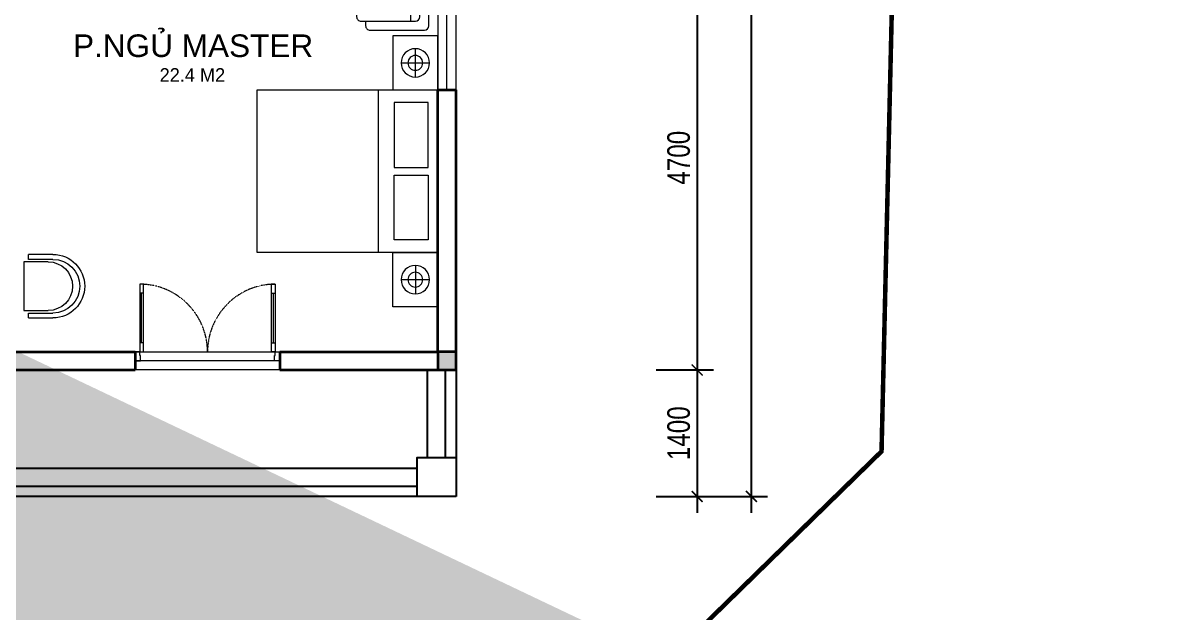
# Model space of a CAD drawing. Header units: millimetres. Extents: x 33748 to 451939, y -263262 to 62681.
# Drawn here: x 213930 to 226657, y -22624 to -16104 of the extents above; entities that cross this region are included whole.
import ezdxf

# ---------------------------------------------------------------- set-up
doc = ezdxf.new("R2010")
doc.units = ezdxf.units.MM
doc.header["$PDMODE"] = 98
doc.linetypes.add('CENTER', pattern=[50.8, 31.75, -6.35, 6.35, -6.35])
doc.linetypes.add('HIDDEN', pattern=[0.375, 0.25, -0.125])
doc.layers.get('Defpoints').update_dxf_attribs({"color": 202, "lineweight": 13})
for name, color, linetype, lineweight in [('-CONCRETE', 1, 'Continuous', 35), ('-DOOR', 137, 'Continuous', 9), ('-FURNITURE', 46, 'Continuous', 9), ('-RANH GIOI KHU DAT', 12, 'CENTER', 18), ('-TEXT', 7, 'Continuous', 15), ('-WALL', 4, 'Continuous', 35)]:
    doc.layers.add(name, color=color, linetype=linetype, lineweight=lineweight)
for name, color, linetype in [('1-NETMANH', 8, 'Continuous'), ('12. NET DIM', 9, 'Continuous'), ('SOLO', 7, 'Continuous'), ('TEXT25', 2, 'Continuous')]:
    doc.layers.add(name, color=color, linetype=linetype)
doc.styles.add('AVANH', font='', dxfattribs={"width": 0.8})
doc.styles.get("Standard").update_dxf_attribs({"font": 'arial.ttf'})
doc.styles.add('T1', font='', dxfattribs={"height": 200})
doc.styles.get('AVANH').set_extended_font_data('.VnAvantH')
doc.styles.get('T1').set_extended_font_data('VNgeometric Light')
doc.dimstyles.new('C_100A3', dxfattribs={"dimscale": 100, "dimtxt": 2.5, "dimasz": 1.2, "dimexe": 1.8, "dimexo": 0, "dimgap": 0.75, "dimtad": 1, "dimdec": 0, "dimzin": 0, "dimdsep": 46, "dimtxsty": 'AVANH', "dimblk": 'ARCHTICK', "dimcen": 0, "dimdle": 1.8, "dimclrd": 256, "dimclre": 256, "dimclrt": 7, "dimadec": 0, "dimazin": 0, "dimtfac": 0.0001, "dimtdec": 0, "dimtix": 1, "dimtmove": 2, "dimatfit": 3, "dimldrblk": 'ARCHTICK', "dimfxl": 1.8, "dimtolj": 1, "dimtzin": 0, "dimarcsym": 0})

# ---------------------------------------------------------------- blocks, each defined once
blk = doc.blocks.new('A$C8a974c9c')
for p, q in [((1750, 2643), (1750, 2957)), ((1593, 2800), (1908, 2800)), ((1343, 2500), (1343, 700)), ((1750, 557), (1750, 243)), ((1593, 400), (1908, 400))]:
    blk.add_line(p, q)
for points in [[(2000, 3100), (1500, 3100), (1500, 2500), (2000, 2500)], [(1891, 2360), (1514, 2360), (1514, 1643), (1891, 1643)], [(1891, 840), (1514, 840), (1514, 1558), (1891, 1558)], [(2000, 100), (1500, 100), (1500, 700), (2000, 700)]]:
    blk.add_lwpolyline(points, close=True)
blk.add_lwpolyline([(2000, 2500), (0, 2500), (0, 700), (2000, 700), (2000, 2500)])
for centre, radius in [((1750, 2800), 157), ((1750, 2800), 82.4), ((1750, 400), 157), ((1750, 400), 82.4)]:
    blk.add_circle(centre, radius)
blk = doc.blocks.new('_ARCHTICK')
at = {"const_width": 0.15}
blk.add_lwpolyline([(-0.5, -0.5), (0.5, 0.5)], dxfattribs=at)
blk = doc.blocks.new('*D132')
at = {"layer": '12. NET DIM', "lineweight": -2, "transparency": 16777216}
for p, q in [((221391, -15065), (221391, -20125)), ((220938, -15245), (221571, -15245)), ((220938, -19945), (221571, -19945))]:
    blk.add_line(p, q, dxfattribs=at)
at = {"layer": 'Defpoints', "color": 0, "transparency": 16777216}
for p in [(220938, -15245), (220938, -19945), (221391, -19945)]:
    blk.add_point(p, dxfattribs=at)
at = {"layer": '12. NET DIM', "lineweight": -2, "transparency": 16777216, "xscale": 120, "yscale": 120, "zscale": 120}
for p, rotation in [((221391, -15245), 90), ((221391, -19945), 270)]:
    blk.add_blockref('_ARCHTICK', p, dxfattribs=dict(at, rotation=rotation))
at = {"layer": '12. NET DIM', "color": 7, "transparency": 16777216, "insert": (221187, -17595), "char_height": 250, "attachment_point": 5, "rotation": 90, "style": 'AVANH'}
blk.add_mtext('\\A1;4700', dxfattribs=at)
blk = doc.blocks.new('*D133')
at = {"layer": '12. NET DIM', "lineweight": -2, "transparency": 16777216}
for p, q in [((221391, -19765), (221391, -21525)), ((220938, -19945), (221571, -19945)), ((220938, -21345), (221571, -21345))]:
    blk.add_line(p, q, dxfattribs=at)
at = {"layer": 'Defpoints', "color": 0, "transparency": 16777216}
for p in [(220938, -19945), (220938, -21345), (221391, -21345)]:
    blk.add_point(p, dxfattribs=at)
at = {"layer": '12. NET DIM', "lineweight": -2, "transparency": 16777216, "xscale": 120, "yscale": 120, "zscale": 120}
for p, rotation in [((221391, -19945), 90), ((221391, -21345), 270)]:
    blk.add_blockref('_ARCHTICK', p, dxfattribs=dict(at, rotation=rotation))
at = {"layer": '12. NET DIM', "color": 7, "transparency": 16777216, "insert": (221187, -20645), "char_height": 250, "attachment_point": 5, "rotation": 90, "style": 'AVANH'}
blk.add_mtext('\\A1;1400', dxfattribs=at)
blk = doc.blocks.new('*D134')
at = {"layer": '12. NET DIM', "lineweight": -2, "transparency": 16777216}
for p, q in [((221991, -21525), (221991, -7665)), ((220938, -7845), (222171, -7845)), ((220938, -21345), (222171, -21345))]:
    blk.add_line(p, q, dxfattribs=at)
at = {"layer": 'Defpoints', "color": 0, "transparency": 16777216}
for p in [(220938, -7845), (221991, -7845), (220938, -21345)]:
    blk.add_point(p, dxfattribs=at)
at = {"layer": '12. NET DIM', "lineweight": -2, "transparency": 16777216, "xscale": 120, "yscale": 120, "zscale": 120}
for p, rotation in [((221991, -7845), 90), ((221991, -21345), 270)]:
    blk.add_blockref('_ARCHTICK', p, dxfattribs=dict(at, rotation=rotation))
at = {"layer": '12. NET DIM', "color": 7, "transparency": 16777216, "insert": (221787, -14595), "char_height": 250, "attachment_point": 5, "rotation": 90, "style": 'AVANH'}
blk.add_mtext('\\A1;13500', dxfattribs=at)
blk = doc.blocks.new('A$C06be1633')
at = {"layer": '-FURNITURE'}
for p, q in [((0, 54), (0, 324)), ((54, 54), (54, 324)), ((81, 0), (81, 270)), ((621, 270), (621, 0)), ((648, 324), (648, 54)), ((701, 324), (701, 54)), ((0, 54), (54, 54)), ((621, 0), (81, 0)), ((648, 54), (701, 54))]:
    blk.add_line(p, q, dxfattribs=at)
for centre, radius in [((351, 324), 351), ((351, 324), 297), ((351, 270), 270)]:
    blk.add_arc(centre, radius, 0, 180, dxfattribs=at)
blk = doc.blocks.new('*U262')
for p, q in [((-1510, 650), (-1550, 650)), ((-1530, 100), (-1530, 650)), ((-90, 650), (-50, 650)), ((-70, 100), (-70, 650)), ((-1510, 100), (-1550, 100)), ((-90, 100), (-50, 100))]:
    blk.add_line(p, q)
for points in [[(-1550, 0), (-1510, 0), (-1510, 750), (-1550, 750)], [(-50, 0), (-90, 0), (-90, 750), (-50, 750)], [(-1600, -100), (-1540, -100), (-1540, -40), (-1550, -40), (-1550, 0), (-1600, 0)], [(0, -100), (-60, -100), (-60, -40), (-50, -40), (-50, 0), (0, 0)]]:
    blk.add_lwpolyline(points, close=True)
at = {"linetype": 'HIDDEN', "ltscale": 0.1}
for centre, start, end in [((-1550, 0), 0, 90), ((-50, 0), 90, 180)]:
    blk.add_arc(centre, 750, start, end, dxfattribs=at)
blk = doc.blocks.new('A$C5C575821')
at = {"layer": '-CONCRETE'}
h = blk.add_hatch(color=256, dxfattribs=at)
h.dxf.hatch_style = 1
h.paths.add_polyline_path([(0, 200), (0, 0), (200, 0), (200, 200)])
blk.add_lwpolyline([(0, 0), (200, 0), (200, 200), (0, 200)], close=True, dxfattribs=at)
blk = doc.blocks.new('A$C7d565662')
for p, q in [((751, 801), (50, 801)), ((0, 751), (0, 150)), ((100, 651), (100, 50)), ((651, 701), (150, 701)), ((701, 50), (701, 651)), ((801, 150), (801, 751)), ((701, 601), (100, 601)), ((50, 100), (100, 100)), ((701, 100), (751, 100)), ((150, 0), (651, 0))]:
    blk.add_line(p, q)
for centre, start, end in [((50, 751), 90, 180), ((751, 751), 0, 90), ((150, 651), 90, 180), ((651, 651), 0, 90), ((50, 150), 180, 270), ((751, 150), 270, 0), ((150, 50), 180, 270), ((651, 50), 270, 0)]:
    blk.add_arc(centre, 50.1, start, end)

msp = doc.modelspace()

# ---------------------------------------------------------------- hatches: boundary and pattern name
at = {"layer": '-WALL'}
h = msp.add_hatch(color=256, dxfattribs=at)
h.dxf.hatch_style = 1
h.paths.add_polyline_path([(212542.5, -33559.6), (212542.5, -33759.6)], flags=16)
edge = h.paths.add_edge_path(flags=16)
edge.add_line((211441.6, -33759.6), (212542.5, -33759.6))
edge.add_line((211441.6, -33759.6), (212542.5, -33759.6))
edge = h.paths.add_edge_path()
edge.add_line((212542.8, -19109.5), (212542.8, -19809.5))
edge.add_line((213242.1, -22159.6), (213242.1, -20971.9))
edge.add_line((213242.1, -20971.9), (212542.8, -20971.9))
edge.add_line((212542.8, -20971.9), (212542.8, -19859.5))
edge.add_line((212542.8, -19859.5), (212442.4, -19859.5))
edge.add_line((212442.4, -19859.5), (212442.4, -21071.9))
edge.add_line((212442.4, -21071.9), (213141.8, -21071.9))
edge.add_line((213141.8, -21071.9), (213141.8, -22159.6))
edge.add_line((208542.1, -18959.6), (207042.2, -18959.6))
edge.add_line((207042.2, -18959.6), (207042.2, -22159.1))
edge.add_line((207042.2, -22159.1), (206842.4, -22159.1))
edge.add_line((206842.4, -22159.1), (206842.4, -18759.6))
edge.add_line((206842.4, -18759.6), (208542.1, -18759.6))
edge.add_line((208542.1, -18759.6), (208542.1, -18959.5))
edge.add_line((213842.5, -33759.6), (213842.5, -33559.6))
edge.add_line((242402.1, -19859.5), (242502.1, -19859.5))
edge.add_line((242502.1, -19859.5), (242502.4, -22159.5))
edge.add_line((242502.4, -22159.5), (243009.5, -22159.5))
edge.add_line((243009.5, -22159.5), (243009.5, -22259.5))
edge.add_line((243009.5, -22259.5), (241403, -22259.5))
edge.add_line((241403, -22259.5), (241403.3, -22358.2))
edge.add_line((241403.3, -22358.2), (241303.3, -22358.2))
edge.add_line((241303.3, -22358.2), (241303.3, -22159.5))
edge.add_line((241303.3, -22159.5), (242402.1, -22159.5))
edge.add_line((242402.1, -22159.5), (242401.8, -19859.5))
edge.add_line((241403, -23258.2), (241303.3, -23258.2))
edge.add_line((241303.3, -23258.2), (241303.3, -23909.5))
edge.add_line((241303.3, -23909.5), (237602.2, -23909.5))
edge.add_line((237602.2, -23909.5), (237602.1, -23059))
edge.add_line((237602.1, -23059), (237402.4, -23059))
edge.add_line((237402.4, -23059), (237402.3, -25959.4))
edge.add_line((237402.3, -25959.4), (237602, -25959.4))
edge.add_line((237602, -25959.4), (237602, -25709.4))
edge.add_line((237602, -25709.4), (237702, -25709.4))
edge.add_line((237702, -25709.4), (237702, -25609.4))
edge.add_line((237702, -25609.4), (237602, -25609.4))
edge.add_line((237602, -25609.4), (237602.2, -24009.5))
edge.add_line((237602.2, -24009.5), (241303.2, -24009.5))
edge.add_line((241303.2, -24009.5), (241303, -25609.5))
edge.add_line((241303, -25609.5), (238502, -25609.5))
edge.add_line((238502, -25609.5), (238502, -25709.5))
edge.add_line((238502, -25709.5), (241303, -25709.5))
edge.add_line((241303, -25709.5), (241303, -25809.5))
edge.add_line((241303, -25809.5), (241403, -25809.5))
edge.add_line((241403, -25809.5), (241402.7, -23258.2))
edge.add_line((237402.2, -27959.2), (237602.2, -27959.2))
edge.add_line((237602.2, -27959.2), (237602.2, -28859.9))
edge.add_line((237602.2, -28859.9), (241302.9, -28859.9))
edge.add_line((241302.9, -28859.9), (241303, -26709.5))
edge.add_line((241303, -26709.5), (241403, -26709.5))
edge.add_line((241403, -26709.5), (241402.9, -28859.9))
edge.add_line((241402.9, -28859.9), (241530.8, -28859.9))
edge.add_line((241530.8, -28859.9), (241530.8, -28959.9))
edge.add_line((241530.8, -28959.9), (241402.9, -28959.9))
edge.add_line((241402.9, -28959.9), (241402.9, -29559.9))
edge.add_line((241402.9, -29559.9), (241302.9, -29559.9))
edge.add_line((241302.9, -29559.9), (241302.9, -28959.9))
edge.add_line((241302.9, -28959.9), (237602.3, -28959.9))
edge.add_line((237602.3, -28959.9), (237602.6, -33559.5))
edge.add_line((237602.6, -33559.5), (239202, -33559.5))
edge.add_line((239202, -33559.5), (239202, -33759.5))
edge.add_line((239202, -33759.5), (237402.9, -33759.5))
edge.add_line((237402.9, -33759.5), (237402.5, -27959.2))
edge.add_line((242902.8, -33759.5), (242902.8, -33559.5))

# ---------------------------------------------------------------- linework, layer by layer
at = {"layer": '-DOOR'}
for points in [[(218722, -15645.1), (218522, -15645.1), (218522, -16845.1), (218722, -16845.1)], [(215172, -19745.1), (216771.7, -19745.1), (216771.7, -19945.1), (215172, -19945.1)]]:
    msp.add_lwpolyline(points, close=True, dxfattribs=at)
for points in [[(218622, -16845.1), (218622, -15645.1)], [(216771.7, -19845.1), (215172, -19845.1)]]:
    msp.add_lwpolyline(points, dxfattribs=at)
at = {"layer": '-RANH GIOI KHU DAT', "linetype": 'HIDDEN', "ltscale": 10, "const_width": 50}
msp.add_lwpolyline([(206522, -5844.8), (223780.5, -5844.8), (223431.5, -20846.1), (218315.2, -25844.8), (206522, -25844.8), (206522, -5844.8)], dxfattribs=at)
at = {"layer": '-WALL'}
for p, q in [((218522, -19745.1), (218522, -16845.1)), ((218722, -19945.1), (218722, -16845.1)), ((213421.7, -19745.1), (215172, -19745.1)), ((215172, -19745.1), (215172, -19945.1)), ((216771.7, -19745.1), (216771.7, -19945.1)), ((216771.7, -19745.1), (218522, -19745.1)), ((213421.7, -19945.1), (215172, -19945.1)), ((216771.7, -19945.1), (218722, -19945.1))]:
    msp.add_line(p, q, dxfattribs=at)
msp.add_lwpolyline([(218522, -16845.1), (218722, -16845.1)], dxfattribs=at)
at = {"layer": '1-NETMANH'}
for p, q in [((218722, -19945.1), (218722, -21345.1)), ((218722, -21345.1), (213421.7, -21345.1))]:
    msp.add_line(p, q, dxfattribs=at)
at = {"layer": 'SOLO'}
for points in [[(218407, -20915.1), (218407, -19945.1)], [(218607, -20915.1), (218607, -19945.1)], [(213851.7, -21030.1), (218292, -21030.1)], [(213851.7, -21230.1), (218292, -21230.1)]]:
    msp.add_lwpolyline(points, dxfattribs=at)
msp.add_lwpolyline([(218722, -21345.1), (218292, -21345.1), (218292, -20915.1), (218722, -20915.1)], close=True, dxfattribs=at)

# ---------------------------------------------------------------- block references
at = {"layer": '-DOOR'}
msp.add_blockref('*U262', (216771.7, -19745.1), dxfattribs=at)
at = {"layer": '-FURNITURE', "rotation": 270}
msp.add_blockref('A$C7d565662', (217621.8, -15383.1), dxfattribs=at)
at = {"layer": '-FURNITURE', "xscale": -1}
for name, p, rotation in [('A$C8a974c9c', (216522, -16145.1), 180), ('A$C06be1633', (213937.6, -19368.3), 270)]:
    msp.add_blockref(name, p, dxfattribs=dict(at, rotation=rotation))
at = {"layer": '-WALL'}
msp.add_blockref('A$C5C575821', (218522, -19945.1), dxfattribs=at)

# ---------------------------------------------------------------- texts
at = {"layer": '-TEXT', "color": 2}
msp.add_text('P.NGỦ MASTER', height=250, dxfattribs=at).set_placement((214483.3, -16480.3))
at = {"layer": 'TEXT25', "style": 'T1'}
msp.add_text('22.4 M2', height=150, rotation=0, dxfattribs=at).set_placement((215442, -16754))

# ---------------------------------------------------------------- dimensions: what is measured, and where the dimension line sits
at = {"layer": '12. NET DIM'}
for base, p1, p2, picture, middle in [((221991.3, -7844.8), (220938.3, -21345.1), (220938.3, -7844.8), '*D134', (221787, -14594.9)), ((221391.3, -19945.1), (220938.3, -15245.1), (220938.3, -19945.1), '*D132', (221187, -17595.1)), ((221391.3, -21345.1), (220938.3, -19945.1), (220938.3, -21345.1), '*D133', (221187, -20645.1))]:
    dim = msp.add_linear_dim(base=base, p1=p1, p2=p2, angle=90, dimstyle='C_100A3', dxfattribs=at)
    dim.commit()
    dim.dimension.update_dxf_attribs({"geometry": picture, "text_midpoint": middle})

doc.saveas('drawing.dxf')
